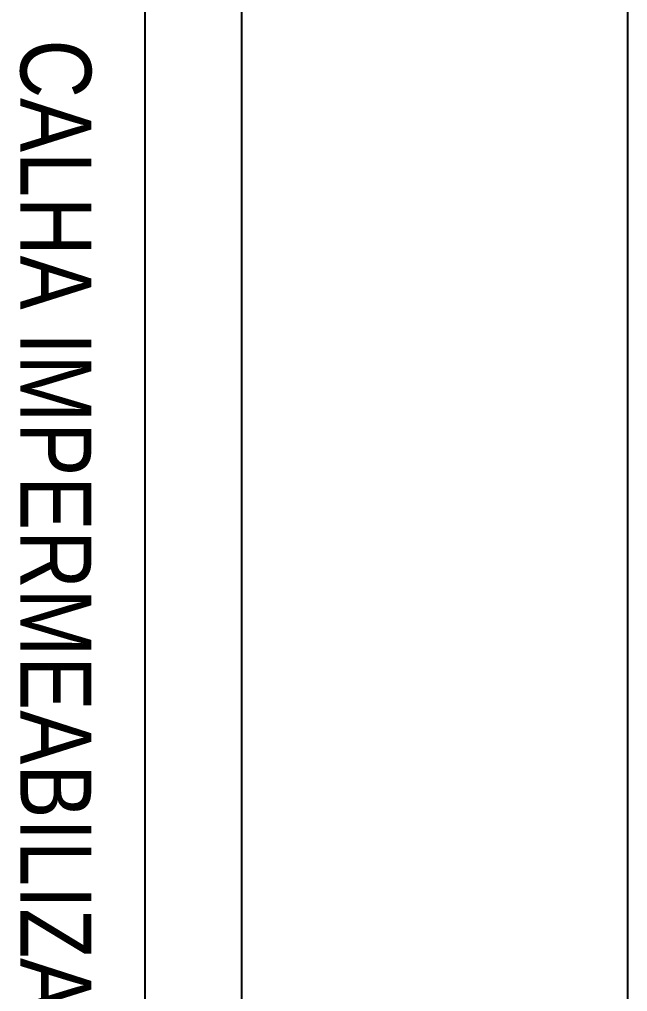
# Model space of a CAD drawing. Header units: millimetres. Extents: x -336 to -33, y -135 to 770.
# Drawn here: x -304.848 to -302.958, y 714.484 to 717.507 of the extents above; entities that cross this region are included whole.
import ezdxf
from ezdxf.enums import TextEntityAlignment as Align

# ---------------------------------------------------------------- set-up
doc = ezdxf.new("R2010")
doc.units = ezdxf.units.MM
doc.header["$LTSCALE"] = 50
doc.header["$MEASUREMENT"] = 0
for name, color, linetype in [('-HIDRO', 8, 'CONTINUOUS'), ('COTA', 7, 'CONTINUOUS'), ('E-txt-g', 3, 'CONTINUOUS')]:
    doc.layers.add(name, color=color, linetype=linetype)
doc.layers.add('E-Txt-W', color=7, linetype='CONTINUOUS', lineweight=20)
doc.styles.add('F2', font='swissc.ttf')
doc.styles.add('REG60', font='romans.shx', dxfattribs={"width": 0.8, "height": 0.15})
doc.styles.add('REG80', font='romans.shx', dxfattribs={"width": 0.8, "height": 0.2})

# ---------------------------------------------------------------- blocks, each defined once
blk = doc.blocks.new('TXT-AMB75')
at = {"layer": 'E-txt-g', "style": 'REG80', "width": 0.8, "flags": 8}
blk.add_attdef('TXT', text='', height=0.2, dxfattribs=at).set_placement((0.0055, 0.2964), align=Align.CENTER)
at = {"layer": 'E-Txt-W', "style": 'REG60', "width": 0.8, "flags": 8}
blk.add_attdef('TXT', text='', height=0.15, dxfattribs=at).set_placement((0.0055, 0.0271), align=Align.CENTER)

msp = doc.modelspace()

# ---------------------------------------------------------------- linework, layer by layer
at = {"layer": '-HIDRO', "linetype": 'Continuous'}
for p, q in [((-304.458, 719.1028), (-304.458, 712.4028)), ((-304.158, 718.8028), (-304.158, 712.1028))]:
    msp.add_line(p, q, dxfattribs=at)
at = {"layer": 'COTA', "color": 8, "linetype": 'Continuous'}
msp.add_line((-302.958, 717.6028), (-302.958, 710.9028), dxfattribs=at)

# ---------------------------------------------------------------- block references
at = {"layer": '-HIDRO', "linetype": 'Continuous'}
ref = msp.add_blockref('TXT-AMB75', (-305.2767, 715.7654), dxfattribs=dict(at, xscale=1.458, yscale=1.458, zscale=1.458, rotation=270))
ref.add_attrib('TXT', 'CALHA IMPERMEABILIZADA', dxfattribs={"layer": 'E-txt-g', "color": 2, "height": 0.22, "rotation": 270, "style": 'F2'}).set_placement((-304.8445, 715.7575), align=Align.CENTER)

doc.saveas('drawing.dxf')
